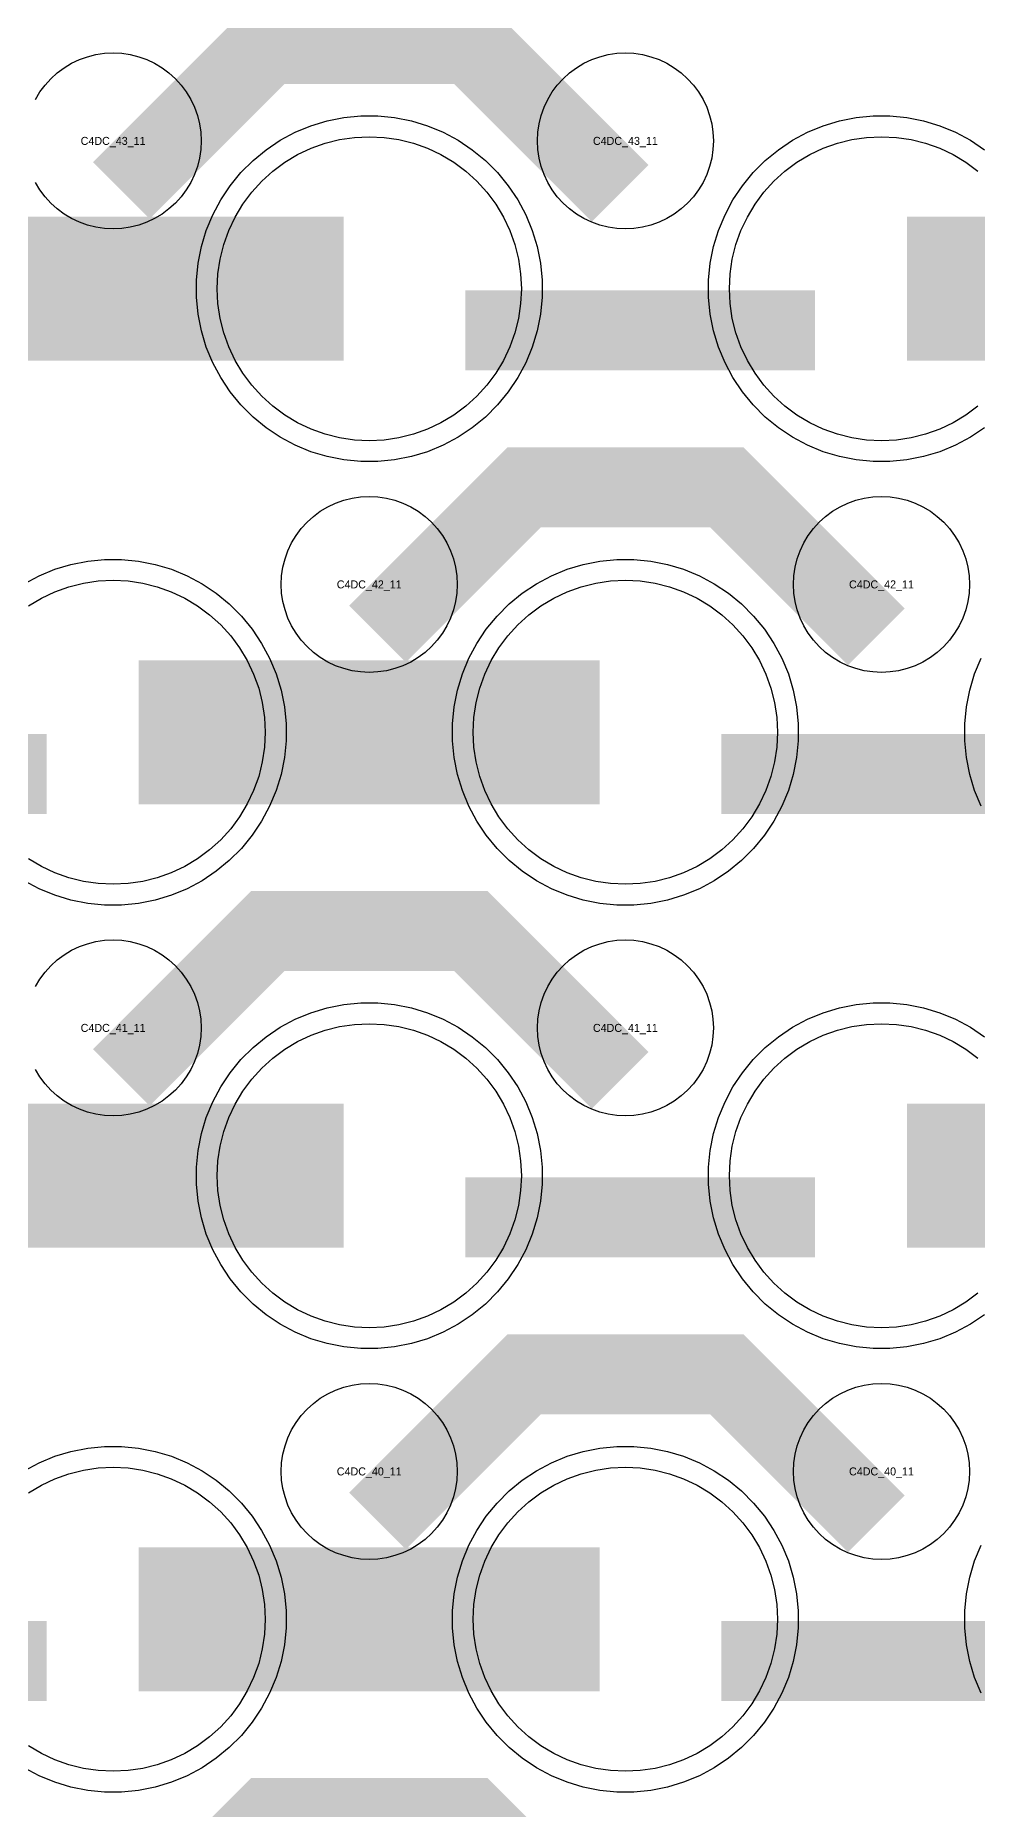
# Model space of a CAD drawing. Extents: x -11880 to 11880, y -14992 to 14992.
# Drawn here: x -8504 to -8210, y -9356 to -8802 of the extents above; entities that cross this region are included whole.
import ezdxf
from ezdxf.enums import TextEntityAlignment as Align

# ---------------------------------------------------------------- set-up
doc = ezdxf.new("R2010")
doc.units = 0
doc.header["$MEASUREMENT"] = 0
for name, color, linetype in [('GDS_775_DT_237', 138, 'CONTINUOUS'), ('RDL1_FS', 34, 'CONTINUOUS'), ('RDL_BS', 160, 'CONTINUOUS')]:
    doc.layers.add(name, color=color, linetype=linetype)

msp = doc.modelspace()

# ---------------------------------------------------------------- linework, layer by layer
at = {"layer": 'RDL1_FS', "color": 240, "true_color": 0xed1f24}
for points in [[(-8400, -8928.819), (-8404.657, -8928.59), (-8409.268, -8927.906), (-8413.791, -8926.774), (-8418.181, -8925.202), (-8422.395, -8923.21), (-8426.395, -8920.812), (-8430.14, -8918.034), (-8433.594, -8914.904), (-8436.724, -8911.45), (-8439.502, -8907.705), (-8441.9, -8903.705), (-8443.892, -8899.491), (-8445.464, -8895.101), (-8446.596, -8890.578), (-8447.28, -8885.967), (-8447.509, -8881.31), (-8447.28, -8876.653), (-8446.596, -8872.042), (-8445.464, -8867.519), (-8443.892, -8863.129), (-8441.9, -8858.915), (-8439.502, -8854.915), (-8436.724, -8851.17), (-8433.594, -8847.716), (-8430.14, -8844.586), (-8426.395, -8841.808), (-8422.395, -8839.41), (-8418.181, -8837.418), (-8413.791, -8835.846), (-8409.268, -8834.714), (-8404.657, -8834.03), (-8400, -8833.801), (-8395.343, -8834.03), (-8390.732, -8834.714), (-8386.209, -8835.846), (-8381.819, -8837.418), (-8377.605, -8839.41), (-8373.605, -8841.808), (-8369.86, -8844.586), (-8366.406, -8847.716), (-8363.276, -8851.17), (-8360.498, -8854.915), (-8358.1, -8858.915), (-8356.108, -8863.129), (-8354.536, -8867.519), (-8353.404, -8872.042), (-8352.72, -8876.653), (-8352.491, -8881.31), (-8352.72, -8885.967), (-8353.404, -8890.578), (-8354.536, -8895.101), (-8356.108, -8899.491), (-8358.1, -8903.705), (-8360.498, -8907.705), (-8363.276, -8911.45), (-8366.406, -8914.904), (-8369.86, -8918.034), (-8373.605, -8920.812), (-8377.605, -8923.21), (-8381.819, -8925.202), (-8386.209, -8926.774), (-8390.732, -8927.906), (-8395.343, -8928.59)], [(-8320, -9344.509), (-8324.657, -9344.28), (-8329.268, -9343.596), (-8333.791, -9342.464), (-8338.181, -9340.892), (-8342.395, -9338.9), (-8346.395, -9336.502), (-8350.14, -9333.724), (-8353.594, -9330.594), (-8356.724, -9327.14), (-8359.502, -9323.395), (-8361.9, -9319.395), (-8363.892, -9315.181), (-8365.464, -9310.791), (-8366.596, -9306.268), (-8367.28, -9301.657), (-8367.509, -9297), (-8367.28, -9292.343), (-8366.596, -9287.732), (-8365.464, -9283.209), (-8363.892, -9278.819), (-8361.9, -9274.605), (-8359.502, -9270.605), (-8356.724, -9266.86), (-8353.594, -9263.406), (-8350.14, -9260.276), (-8346.395, -9257.498), (-8342.395, -9255.1), (-8338.181, -9253.108), (-8333.791, -9251.536), (-8329.268, -9250.404), (-8324.657, -9249.72), (-8320, -9249.491), (-8315.343, -9249.72), (-8310.732, -9250.404), (-8306.209, -9251.536), (-8301.819, -9253.108), (-8297.605, -9255.1), (-8293.605, -9257.498), (-8289.86, -9260.276), (-8286.406, -9263.406), (-8283.276, -9266.86), (-8280.498, -9270.605), (-8278.1, -9274.605), (-8276.108, -9278.819), (-8274.536, -9283.209), (-8273.404, -9287.732), (-8272.72, -9292.343), (-8272.491, -9297), (-8272.72, -9301.657), (-8273.404, -9306.268), (-8274.536, -9310.791), (-8276.108, -9315.181), (-8278.1, -9319.395), (-8280.498, -9323.395), (-8283.276, -9327.14), (-8286.406, -9330.594), (-8289.86, -9333.724), (-8293.605, -9336.502), (-8297.605, -9338.9), (-8301.819, -9340.892), (-8306.209, -9342.464), (-8310.732, -9343.596), (-8315.343, -9344.28)]]:
    msp.add_lwpolyline(points, close=True, dxfattribs=at)
for points in [[(-8209.86, -8918.034), (-8213.605, -8920.812), (-8217.605, -8923.21), (-8221.819, -8925.202), (-8226.209, -8926.774), (-8230.732, -8927.906), (-8235.343, -8928.59), (-8240, -8928.819), (-8244.657, -8928.59), (-8249.268, -8927.906), (-8253.791, -8926.774), (-8258.181, -8925.202), (-8262.395, -8923.21), (-8266.395, -8920.812), (-8270.14, -8918.034), (-8273.594, -8914.904), (-8276.724, -8911.45), (-8279.502, -8907.705), (-8281.9, -8903.705), (-8283.892, -8899.491), (-8285.464, -8895.101), (-8286.596, -8890.578), (-8287.28, -8885.967), (-8287.509, -8881.31), (-8287.28, -8876.653), (-8286.596, -8872.042), (-8285.464, -8867.519), (-8283.892, -8863.129), (-8281.9, -8858.915), (-8279.502, -8854.915), (-8276.724, -8851.17), (-8273.594, -8847.716), (-8270.14, -8844.586), (-8266.395, -8841.808), (-8262.395, -8839.41), (-8258.181, -8837.418), (-8253.791, -8835.846), (-8249.268, -8834.714), (-8244.657, -8834.03), (-8240, -8833.801), (-8235.343, -8834.03), (-8230.732, -8834.714), (-8226.209, -8835.846), (-8221.819, -8837.418), (-8217.605, -8839.41), (-8213.605, -8841.808), (-8209.86, -8844.586)], [(-8506.395, -9257.498), (-8502.395, -9255.1), (-8498.181, -9253.108), (-8493.791, -9251.536), (-8489.268, -9250.404), (-8484.657, -9249.72), (-8480, -9249.491), (-8475.343, -9249.72), (-8470.732, -9250.404), (-8466.209, -9251.536), (-8461.819, -9253.108), (-8457.605, -9255.1), (-8453.605, -9257.498), (-8449.86, -9260.276), (-8446.406, -9263.406), (-8443.276, -9266.86), (-8440.498, -9270.605), (-8438.1, -9274.605), (-8436.108, -9278.819), (-8434.536, -9283.209), (-8433.404, -9287.732), (-8432.72, -9292.343), (-8432.491, -9297), (-8432.72, -9301.657), (-8433.404, -9306.268), (-8434.536, -9310.791), (-8436.108, -9315.181), (-8438.1, -9319.395), (-8440.498, -9323.395), (-8443.276, -9327.14), (-8446.406, -9330.594), (-8449.86, -9333.724), (-8453.605, -9336.502), (-8457.605, -9338.9), (-8461.819, -9340.892), (-8466.209, -9342.464), (-8470.732, -9343.596), (-8475.343, -9344.28), (-8480, -9344.509), (-8484.657, -9344.28), (-8489.268, -9343.596), (-8493.791, -9342.464), (-8498.181, -9340.892), (-8502.395, -9338.9), (-8506.395, -9336.502)]]:
    msp.add_lwpolyline(points, dxfattribs=at)
for points in [[(-8551.998, -8881.31, 45, 45, 0), (-8479.998, -8881.31, 45, 45, 0)], [(-8479.998, -8881.31, 45, 45, 0), (-8407.998, -8881.31, 45, 45, 0)], [(-8231.998, -8881.31, 45, 45, 0), (-8159.998, -8881.31, 45, 45, 0)], [(-8471.998, -9297, 45, 45, 0), (-8399.998, -9297, 45, 45, 0)], [(-8399.998, -9297, 45, 45, 0), (-8327.998, -9297, 45, 45, 0)]]:
    msp.add_lwpolyline(points, format="xyseb", dxfattribs=at)
at = {"layer": 'RDL1_FS'}
for points in [[(-8506.395, -8980.373), (-8502.395, -8977.975), (-8498.181, -8975.983), (-8493.791, -8974.411), (-8489.268, -8973.279), (-8484.657, -8972.595), (-8480, -8972.366), (-8475.343, -8972.595), (-8470.732, -8973.279), (-8466.209, -8974.411), (-8461.819, -8975.983), (-8457.605, -8977.975), (-8453.605, -8980.373), (-8449.86, -8983.151), (-8446.406, -8986.281), (-8443.276, -8989.735), (-8440.498, -8993.48), (-8438.1, -8997.48), (-8436.108, -9001.694), (-8434.536, -9006.084), (-8433.404, -9010.607), (-8432.72, -9015.218), (-8432.491, -9019.875), (-8432.72, -9024.532), (-8433.404, -9029.143), (-8434.536, -9033.666), (-8436.108, -9038.056), (-8438.1, -9042.27), (-8440.498, -9046.27), (-8443.276, -9050.015), (-8446.406, -9053.469), (-8449.86, -9056.599), (-8453.605, -9059.377), (-8457.605, -9061.775), (-8461.819, -9063.767), (-8466.209, -9065.339), (-8470.732, -9066.471), (-8475.343, -9067.155), (-8480, -9067.384), (-8484.657, -9067.155), (-8489.268, -9066.471), (-8493.791, -9065.339), (-8498.181, -9063.767), (-8502.395, -9061.775), (-8506.395, -9059.377)], [(-8209.86, -9195.159), (-8213.605, -9197.937), (-8217.605, -9200.335), (-8221.819, -9202.327), (-8226.209, -9203.899), (-8230.732, -9205.031), (-8235.343, -9205.715), (-8240, -9205.944), (-8244.657, -9205.715), (-8249.268, -9205.031), (-8253.791, -9203.899), (-8258.181, -9202.327), (-8262.395, -9200.335), (-8266.395, -9197.937), (-8270.14, -9195.159), (-8273.594, -9192.029), (-8276.724, -9188.575), (-8279.502, -9184.83), (-8281.9, -9180.83), (-8283.892, -9176.616), (-8285.464, -9172.226), (-8286.596, -9167.703), (-8287.28, -9163.092), (-8287.509, -9158.435), (-8287.28, -9153.778), (-8286.596, -9149.167), (-8285.464, -9144.644), (-8283.892, -9140.254), (-8281.9, -9136.04), (-8279.502, -9132.04), (-8276.724, -9128.295), (-8273.594, -9124.841), (-8270.14, -9121.711), (-8266.395, -9118.933), (-8262.395, -9116.535), (-8258.181, -9114.543), (-8253.791, -9112.971), (-8249.268, -9111.839), (-8244.657, -9111.155), (-8240, -9110.926), (-8235.343, -9111.155), (-8230.732, -9111.839), (-8226.209, -9112.971), (-8221.819, -9114.543), (-8217.605, -9116.535), (-8213.605, -9118.933), (-8209.86, -9121.711)]]:
    msp.add_lwpolyline(points, dxfattribs=at)
for points in [[(-8320, -9067.384), (-8324.657, -9067.155), (-8329.268, -9066.471), (-8333.791, -9065.339), (-8338.181, -9063.767), (-8342.395, -9061.775), (-8346.395, -9059.377), (-8350.14, -9056.599), (-8353.594, -9053.469), (-8356.724, -9050.015), (-8359.502, -9046.27), (-8361.9, -9042.27), (-8363.892, -9038.056), (-8365.464, -9033.666), (-8366.596, -9029.143), (-8367.28, -9024.532), (-8367.509, -9019.875), (-8367.28, -9015.218), (-8366.596, -9010.607), (-8365.464, -9006.084), (-8363.892, -9001.694), (-8361.9, -8997.48), (-8359.502, -8993.48), (-8356.724, -8989.735), (-8353.594, -8986.281), (-8350.14, -8983.151), (-8346.395, -8980.373), (-8342.395, -8977.975), (-8338.181, -8975.983), (-8333.791, -8974.411), (-8329.268, -8973.279), (-8324.657, -8972.595), (-8320, -8972.366), (-8315.343, -8972.595), (-8310.732, -8973.279), (-8306.209, -8974.411), (-8301.819, -8975.983), (-8297.605, -8977.975), (-8293.605, -8980.373), (-8289.86, -8983.151), (-8286.406, -8986.281), (-8283.276, -8989.735), (-8280.498, -8993.48), (-8278.1, -8997.48), (-8276.108, -9001.694), (-8274.536, -9006.084), (-8273.404, -9010.607), (-8272.72, -9015.218), (-8272.491, -9019.875), (-8272.72, -9024.532), (-8273.404, -9029.143), (-8274.536, -9033.666), (-8276.108, -9038.056), (-8278.1, -9042.27), (-8280.498, -9046.27), (-8283.276, -9050.015), (-8286.406, -9053.469), (-8289.86, -9056.599), (-8293.605, -9059.377), (-8297.605, -9061.775), (-8301.819, -9063.767), (-8306.209, -9065.339), (-8310.732, -9066.471), (-8315.343, -9067.155)], [(-8400, -9205.944), (-8404.657, -9205.715), (-8409.268, -9205.031), (-8413.791, -9203.899), (-8418.181, -9202.327), (-8422.395, -9200.335), (-8426.395, -9197.937), (-8430.14, -9195.159), (-8433.594, -9192.029), (-8436.724, -9188.575), (-8439.502, -9184.83), (-8441.9, -9180.83), (-8443.892, -9176.616), (-8445.464, -9172.226), (-8446.596, -9167.703), (-8447.28, -9163.092), (-8447.509, -9158.435), (-8447.28, -9153.778), (-8446.596, -9149.167), (-8445.464, -9144.644), (-8443.892, -9140.254), (-8441.9, -9136.04), (-8439.502, -9132.04), (-8436.724, -9128.295), (-8433.594, -9124.841), (-8430.14, -9121.711), (-8426.395, -9118.933), (-8422.395, -9116.535), (-8418.181, -9114.543), (-8413.791, -9112.971), (-8409.268, -9111.839), (-8404.657, -9111.155), (-8400, -9110.926), (-8395.343, -9111.155), (-8390.732, -9111.839), (-8386.209, -9112.971), (-8381.819, -9114.543), (-8377.605, -9116.535), (-8373.605, -9118.933), (-8369.86, -9121.711), (-8366.406, -9124.841), (-8363.276, -9128.295), (-8360.498, -9132.04), (-8358.1, -9136.04), (-8356.108, -9140.254), (-8354.536, -9144.644), (-8353.404, -9149.167), (-8352.72, -9153.778), (-8352.491, -9158.435), (-8352.72, -9163.092), (-8353.404, -9167.703), (-8354.536, -9172.226), (-8356.108, -9176.616), (-8358.1, -9180.83), (-8360.498, -9184.83), (-8363.276, -9188.575), (-8366.406, -9192.029), (-8369.86, -9195.159), (-8373.605, -9197.937), (-8377.605, -9200.335), (-8381.819, -9202.327), (-8386.209, -9203.899), (-8390.732, -9205.031), (-8395.343, -9205.715)]]:
    msp.add_lwpolyline(points, close=True, dxfattribs=at)
for points in [[(-8471.998, -9019.875, 45, 45, 0), (-8399.998, -9019.875, 45, 45, 0)], [(-8399.998, -9019.875, 45, 45, 0), (-8327.998, -9019.875, 45, 45, 0)], [(-8551.998, -9158.435, 45, 45, 0), (-8479.998, -9158.435, 45, 45, 0)], [(-8479.998, -9158.435, 45, 45, 0), (-8407.998, -9158.435, 45, 45, 0)], [(-8231.998, -9158.435, 45, 45, 0), (-8159.998, -9158.435, 45, 45, 0)]]:
    msp.add_lwpolyline(points, format="xyseb", dxfattribs=at)
at = {"layer": 'RDL_BS'}
for points in [[(-8477.438, -8850.624, 25, 25, 0), (-8431.623, -8804.809, 25, 25, 0), (-8398.07, -8804.809, 25, 25, 0)], [(-8321.599, -8851.523, 25, 25, 0), (-8368.313, -8804.809, 25, 25, 0), (-8398.071, -8804.809, 25, 25, 0)], [(-8397.438, -8989.189, 25, 25, 0), (-8351.623, -8943.374, 25, 25, 0), (-8318.07, -8943.374, 25, 25, 0)], [(-8241.599, -8990.088, 25, 25, 0), (-8288.313, -8943.374, 25, 25, 0), (-8318.071, -8943.374, 25, 25, 0)], [(-8609.984, -9032.888, 25, 25, 0), (-8500.719, -9032.888, 25, 25, 0)], [(-8289.984, -9032.888, 25, 25, 0), (-8180.719, -9032.888, 25, 25, 0)], [(-8477.438, -9127.749, 25, 25, 0), (-8431.623, -9081.934, 25, 25, 0), (-8398.07, -9081.934, 25, 25, 0)], [(-8321.599, -9128.648, 25, 25, 0), (-8368.313, -9081.934, 25, 25, 0), (-8398.071, -9081.934, 25, 25, 0)], [(-8369.984, -9171.448, 25, 25, 0), (-8260.719, -9171.448, 25, 25, 0)], [(-8397.438, -9266.314, 25, 25, 0), (-8351.623, -9220.499, 25, 25, 0), (-8318.07, -9220.499, 25, 25, 0)], [(-8241.599, -9267.213, 25, 25, 0), (-8288.313, -9220.499, 25, 25, 0), (-8318.071, -9220.499, 25, 25, 0)], [(-8477.438, -9404.879, 25, 25, 0), (-8431.623, -9359.064, 25, 25, 0), (-8398.07, -9359.064, 25, 25, 0)], [(-8321.599, -9405.778, 25, 25, 0), (-8368.313, -9359.064, 25, 25, 0), (-8398.071, -9359.064, 25, 25, 0)]]:
    msp.add_lwpolyline(points, format="xyseb", dxfattribs=at)
for points in [[(-8504.25, -8822.166), (-8502.857, -8819.842), (-8501.254, -8817.679), (-8499.442, -8815.68), (-8497.443, -8813.868), (-8495.28, -8812.265), (-8492.956, -8810.872), (-8490.519, -8809.72), (-8487.984, -8808.813), (-8485.365, -8808.156), (-8482.693, -8807.76), (-8480, -8807.628), (-8477.307, -8807.76), (-8474.635, -8808.156), (-8472.016, -8808.813), (-8469.481, -8809.72), (-8467.044, -8810.872), (-8464.72, -8812.265), (-8462.557, -8813.868), (-8460.558, -8815.68), (-8458.746, -8817.679), (-8457.143, -8819.842), (-8455.75, -8822.166), (-8454.598, -8824.603), (-8453.691, -8827.138), (-8453.034, -8829.757), (-8452.638, -8832.429), (-8452.506, -8835.122), (-8452.638, -8837.815), (-8453.034, -8840.487), (-8453.691, -8843.106), (-8454.598, -8845.641), (-8455.75, -8848.078), (-8457.143, -8850.402), (-8458.746, -8852.565), (-8460.558, -8854.564), (-8462.557, -8856.376), (-8464.72, -8857.979), (-8467.044, -8859.372), (-8469.481, -8860.524), (-8472.016, -8861.431), (-8474.635, -8862.088), (-8477.307, -8862.484), (-8480, -8862.616), (-8482.693, -8862.484), (-8485.365, -8862.088), (-8487.984, -8861.431), (-8490.519, -8860.524), (-8492.956, -8859.372), (-8495.28, -8857.979), (-8497.443, -8856.376), (-8499.442, -8854.564), (-8501.254, -8852.565), (-8502.857, -8850.402), (-8504.25, -8848.078)], [(-8507.777, -8973.492), (-8503.115, -8971), (-8498.205, -8968.969), (-8493.165, -8967.438), (-8487.938, -8966.392), (-8482.644, -8965.875), (-8477.356, -8965.875), (-8472.062, -8966.392), (-8466.835, -8967.438), (-8461.795, -8968.969), (-8456.885, -8971), (-8452.223, -8973.492), (-8447.809, -8976.439), (-8443.708, -8979.801), (-8439.926, -8983.583), (-8436.564, -8987.684), (-8433.617, -8992.098), (-8431.125, -8996.76), (-8429.094, -9001.67), (-8427.563, -9006.71), (-8426.517, -9011.937), (-8426, -9017.231), (-8426, -9022.519), (-8426.517, -9027.813), (-8427.563, -9033.04), (-8429.094, -9038.08), (-8431.125, -9042.99), (-8433.617, -9047.652), (-8436.564, -9052.066), (-8439.926, -9056.167), (-8443.708, -9059.949), (-8447.809, -9063.311), (-8452.223, -9066.258), (-8456.885, -9068.75), (-8461.795, -9070.781), (-8466.835, -9072.312), (-8472.062, -9073.358), (-8477.356, -9073.875), (-8482.644, -9073.875), (-8487.938, -9073.358), (-8493.165, -9072.312), (-8498.205, -9070.781), (-8503.115, -9068.75), (-8507.777, -9066.258)], [(-8208.875, -9042.99), (-8210.906, -9038.08), (-8212.437, -9033.04), (-8213.483, -9027.813), (-8214, -9022.519), (-8214, -9017.231), (-8213.483, -9011.937), (-8212.437, -9006.71), (-8210.906, -9001.67), (-8208.875, -8996.76)], [(-8504.25, -9099.291), (-8502.857, -9096.967), (-8501.254, -9094.804), (-8499.442, -9092.805), (-8497.443, -9090.993), (-8495.28, -9089.39), (-8492.956, -9087.997), (-8490.519, -9086.845), (-8487.984, -9085.938), (-8485.365, -9085.281), (-8482.693, -9084.885), (-8480, -9084.753), (-8477.307, -9084.885), (-8474.635, -9085.281), (-8472.016, -9085.938), (-8469.481, -9086.845), (-8467.044, -9087.997), (-8464.72, -9089.39), (-8462.557, -9090.993), (-8460.558, -9092.805), (-8458.746, -9094.804), (-8457.143, -9096.967), (-8455.75, -9099.291), (-8454.598, -9101.728), (-8453.691, -9104.263), (-8453.034, -9106.882), (-8452.638, -9109.554), (-8452.506, -9112.247), (-8452.638, -9114.94), (-8453.034, -9117.612), (-8453.691, -9120.231), (-8454.598, -9122.766), (-8455.75, -9125.203), (-8457.143, -9127.527), (-8458.746, -9129.69), (-8460.558, -9131.689), (-8462.557, -9133.501), (-8464.72, -9135.104), (-8467.044, -9136.497), (-8469.481, -9137.649), (-8472.016, -9138.556), (-8474.635, -9139.213), (-8477.307, -9139.609), (-8480, -9139.741), (-8482.693, -9139.609), (-8485.365, -9139.213), (-8487.984, -9138.556), (-8490.519, -9137.649), (-8492.956, -9136.497), (-8495.28, -9135.104), (-8497.443, -9133.501), (-8499.442, -9131.689), (-8501.254, -9129.69), (-8502.857, -9127.527), (-8504.25, -9125.203)], [(-8207.809, -9201.871), (-8212.223, -9204.818), (-8216.885, -9207.31), (-8221.795, -9209.341), (-8226.835, -9210.872), (-8232.062, -9211.918), (-8237.356, -9212.435), (-8242.644, -9212.435), (-8247.938, -9211.918), (-8253.165, -9210.872), (-8258.205, -9209.341), (-8263.115, -9207.31), (-8267.777, -9204.818), (-8272.191, -9201.871), (-8276.292, -9198.509), (-8280.074, -9194.727), (-8283.436, -9190.626), (-8286.383, -9186.212), (-8288.875, -9181.55), (-8290.906, -9176.64), (-8292.437, -9171.6), (-8293.483, -9166.373), (-8294, -9161.079), (-8294, -9155.791), (-8293.483, -9150.497), (-8292.437, -9145.27), (-8290.906, -9140.23), (-8288.875, -9135.32), (-8286.383, -9130.658), (-8283.436, -9126.244), (-8280.074, -9122.143), (-8276.292, -9118.361), (-8272.191, -9114.999), (-8267.777, -9112.052), (-8263.115, -9109.56), (-8258.205, -9107.529), (-8253.165, -9105.998), (-8247.938, -9104.952), (-8242.644, -9104.435), (-8237.356, -9104.435), (-8232.062, -9104.952), (-8226.835, -9105.998), (-8221.795, -9107.529), (-8216.885, -9109.56), (-8212.223, -9112.052), (-8207.809, -9114.999)]]:
    msp.add_lwpolyline(points, dxfattribs=at)
for points in [[(-8320, -8862.616), (-8322.693, -8862.484), (-8325.365, -8862.088), (-8327.984, -8861.431), (-8330.519, -8860.524), (-8332.956, -8859.372), (-8335.28, -8857.979), (-8337.443, -8856.376), (-8339.442, -8854.564), (-8341.254, -8852.565), (-8342.857, -8850.402), (-8344.25, -8848.078), (-8345.402, -8845.641), (-8346.309, -8843.106), (-8346.966, -8840.487), (-8347.362, -8837.815), (-8347.494, -8835.122), (-8347.362, -8832.429), (-8346.966, -8829.757), (-8346.309, -8827.138), (-8345.402, -8824.603), (-8344.25, -8822.166), (-8342.857, -8819.842), (-8341.254, -8817.679), (-8339.442, -8815.68), (-8337.443, -8813.868), (-8335.28, -8812.265), (-8332.956, -8810.872), (-8330.519, -8809.72), (-8327.984, -8808.813), (-8325.365, -8808.156), (-8322.693, -8807.76), (-8320, -8807.628), (-8317.307, -8807.76), (-8314.635, -8808.156), (-8312.016, -8808.813), (-8309.481, -8809.72), (-8307.044, -8810.872), (-8304.72, -8812.265), (-8302.557, -8813.868), (-8300.558, -8815.68), (-8298.746, -8817.679), (-8297.143, -8819.842), (-8295.75, -8822.166), (-8294.598, -8824.603), (-8293.691, -8827.138), (-8293.034, -8829.757), (-8292.638, -8832.429), (-8292.506, -8835.122), (-8292.638, -8837.815), (-8293.034, -8840.487), (-8293.691, -8843.106), (-8294.598, -8845.641), (-8295.75, -8848.078), (-8297.143, -8850.402), (-8298.746, -8852.565), (-8300.558, -8854.564), (-8302.557, -8856.376), (-8304.72, -8857.979), (-8307.044, -8859.372), (-8309.481, -8860.524), (-8312.016, -8861.431), (-8314.635, -8862.088), (-8317.307, -8862.484)], [(-8400, -9001.181), (-8402.693, -9001.049), (-8405.365, -9000.653), (-8407.984, -8999.996), (-8410.519, -8999.089), (-8412.956, -8997.937), (-8415.28, -8996.544), (-8417.443, -8994.941), (-8419.442, -8993.129), (-8421.254, -8991.13), (-8422.857, -8988.967), (-8424.25, -8986.643), (-8425.402, -8984.206), (-8426.309, -8981.671), (-8426.966, -8979.052), (-8427.362, -8976.38), (-8427.494, -8973.687), (-8427.362, -8970.994), (-8426.966, -8968.322), (-8426.309, -8965.703), (-8425.402, -8963.168), (-8424.25, -8960.731), (-8422.857, -8958.407), (-8421.254, -8956.244), (-8419.442, -8954.245), (-8417.443, -8952.433), (-8415.28, -8950.83), (-8412.956, -8949.437), (-8410.519, -8948.285), (-8407.984, -8947.378), (-8405.365, -8946.721), (-8402.693, -8946.325), (-8400, -8946.193), (-8397.307, -8946.325), (-8394.635, -8946.721), (-8392.016, -8947.378), (-8389.481, -8948.285), (-8387.044, -8949.437), (-8384.72, -8950.83), (-8382.557, -8952.433), (-8380.558, -8954.245), (-8378.746, -8956.244), (-8377.143, -8958.407), (-8375.75, -8960.731), (-8374.598, -8963.168), (-8373.691, -8965.703), (-8373.034, -8968.322), (-8372.638, -8970.994), (-8372.506, -8973.687), (-8372.638, -8976.38), (-8373.034, -8979.052), (-8373.691, -8981.671), (-8374.598, -8984.206), (-8375.75, -8986.643), (-8377.143, -8988.967), (-8378.746, -8991.13), (-8380.558, -8993.129), (-8382.557, -8994.941), (-8384.72, -8996.544), (-8387.044, -8997.937), (-8389.481, -8999.089), (-8392.016, -8999.996), (-8394.635, -9000.653), (-8397.307, -9001.049)], [(-8240, -9001.181), (-8242.693, -9001.049), (-8245.365, -9000.653), (-8247.984, -8999.996), (-8250.519, -8999.089), (-8252.956, -8997.937), (-8255.28, -8996.544), (-8257.443, -8994.941), (-8259.442, -8993.129), (-8261.254, -8991.13), (-8262.857, -8988.967), (-8264.25, -8986.643), (-8265.402, -8984.206), (-8266.309, -8981.671), (-8266.966, -8979.052), (-8267.362, -8976.38), (-8267.494, -8973.687), (-8267.362, -8970.994), (-8266.966, -8968.322), (-8266.309, -8965.703), (-8265.402, -8963.168), (-8264.25, -8960.731), (-8262.857, -8958.407), (-8261.254, -8956.244), (-8259.442, -8954.245), (-8257.443, -8952.433), (-8255.28, -8950.83), (-8252.956, -8949.437), (-8250.519, -8948.285), (-8247.984, -8947.378), (-8245.365, -8946.721), (-8242.693, -8946.325), (-8240, -8946.193), (-8237.307, -8946.325), (-8234.635, -8946.721), (-8232.016, -8947.378), (-8229.481, -8948.285), (-8227.044, -8949.437), (-8224.72, -8950.83), (-8222.557, -8952.433), (-8220.558, -8954.245), (-8218.746, -8956.244), (-8217.143, -8958.407), (-8215.75, -8960.731), (-8214.598, -8963.168), (-8213.691, -8965.703), (-8213.034, -8968.322), (-8212.638, -8970.994), (-8212.506, -8973.687), (-8212.638, -8976.38), (-8213.034, -8979.052), (-8213.691, -8981.671), (-8214.598, -8984.206), (-8215.75, -8986.643), (-8217.143, -8988.967), (-8218.746, -8991.13), (-8220.558, -8993.129), (-8222.557, -8994.941), (-8224.72, -8996.544), (-8227.044, -8997.937), (-8229.481, -8999.089), (-8232.016, -8999.996), (-8234.635, -9000.653), (-8237.307, -9001.049)], [(-8322.644, -9073.875), (-8327.938, -9073.358), (-8333.165, -9072.312), (-8338.205, -9070.781), (-8343.115, -9068.75), (-8347.777, -9066.258), (-8352.191, -9063.311), (-8356.292, -9059.949), (-8360.074, -9056.167), (-8363.436, -9052.066), (-8366.383, -9047.652), (-8368.875, -9042.99), (-8370.906, -9038.08), (-8372.437, -9033.04), (-8373.483, -9027.813), (-8374, -9022.519), (-8374, -9017.231), (-8373.483, -9011.937), (-8372.437, -9006.71), (-8370.906, -9001.67), (-8368.875, -8996.76), (-8366.383, -8992.098), (-8363.436, -8987.684), (-8360.074, -8983.583), (-8356.292, -8979.801), (-8352.191, -8976.439), (-8347.777, -8973.492), (-8343.115, -8971), (-8338.205, -8968.969), (-8333.165, -8967.438), (-8327.938, -8966.392), (-8322.644, -8965.875), (-8317.356, -8965.875), (-8312.062, -8966.392), (-8306.835, -8967.438), (-8301.795, -8968.969), (-8296.885, -8971), (-8292.223, -8973.492), (-8287.809, -8976.439), (-8283.708, -8979.801), (-8279.926, -8983.583), (-8276.564, -8987.684), (-8273.617, -8992.098), (-8271.125, -8996.76), (-8269.094, -9001.67), (-8267.563, -9006.71), (-8266.517, -9011.937), (-8266, -9017.231), (-8266, -9022.519), (-8266.517, -9027.813), (-8267.563, -9033.04), (-8269.094, -9038.08), (-8271.125, -9042.99), (-8273.617, -9047.652), (-8276.564, -9052.066), (-8279.926, -9056.167), (-8283.708, -9059.949), (-8287.809, -9063.311), (-8292.223, -9066.258), (-8296.885, -9068.75), (-8301.795, -9070.781), (-8306.835, -9072.312), (-8312.062, -9073.358), (-8317.356, -9073.875)], [(-8320, -9139.741), (-8322.693, -9139.609), (-8325.365, -9139.213), (-8327.984, -9138.556), (-8330.519, -9137.649), (-8332.956, -9136.497), (-8335.28, -9135.104), (-8337.443, -9133.501), (-8339.442, -9131.689), (-8341.254, -9129.69), (-8342.857, -9127.527), (-8344.25, -9125.203), (-8345.402, -9122.766), (-8346.309, -9120.231), (-8346.966, -9117.612), (-8347.362, -9114.94), (-8347.494, -9112.247), (-8347.362, -9109.554), (-8346.966, -9106.882), (-8346.309, -9104.263), (-8345.402, -9101.728), (-8344.25, -9099.291), (-8342.857, -9096.967), (-8341.254, -9094.804), (-8339.442, -9092.805), (-8337.443, -9090.993), (-8335.28, -9089.39), (-8332.956, -9087.997), (-8330.519, -9086.845), (-8327.984, -9085.938), (-8325.365, -9085.281), (-8322.693, -9084.885), (-8320, -9084.753), (-8317.307, -9084.885), (-8314.635, -9085.281), (-8312.016, -9085.938), (-8309.481, -9086.845), (-8307.044, -9087.997), (-8304.72, -9089.39), (-8302.557, -9090.993), (-8300.558, -9092.805), (-8298.746, -9094.804), (-8297.143, -9096.967), (-8295.75, -9099.291), (-8294.598, -9101.728), (-8293.691, -9104.263), (-8293.034, -9106.882), (-8292.638, -9109.554), (-8292.506, -9112.247), (-8292.638, -9114.94), (-8293.034, -9117.612), (-8293.691, -9120.231), (-8294.598, -9122.766), (-8295.75, -9125.203), (-8297.143, -9127.527), (-8298.746, -9129.69), (-8300.558, -9131.689), (-8302.557, -9133.501), (-8304.72, -9135.104), (-8307.044, -9136.497), (-8309.481, -9137.649), (-8312.016, -9138.556), (-8314.635, -9139.213), (-8317.307, -9139.609)], [(-8402.644, -9212.435), (-8407.938, -9211.918), (-8413.165, -9210.872), (-8418.205, -9209.341), (-8423.115, -9207.31), (-8427.777, -9204.818), (-8432.191, -9201.871), (-8436.292, -9198.509), (-8440.074, -9194.727), (-8443.436, -9190.626), (-8446.383, -9186.212), (-8448.875, -9181.55), (-8450.906, -9176.64), (-8452.437, -9171.6), (-8453.483, -9166.373), (-8454, -9161.079), (-8454, -9155.791), (-8453.483, -9150.497), (-8452.437, -9145.27), (-8450.906, -9140.23), (-8448.875, -9135.32), (-8446.383, -9130.658), (-8443.436, -9126.244), (-8440.074, -9122.143), (-8436.292, -9118.361), (-8432.191, -9114.999), (-8427.777, -9112.052), (-8423.115, -9109.56), (-8418.205, -9107.529), (-8413.165, -9105.998), (-8407.938, -9104.952), (-8402.644, -9104.435), (-8397.356, -9104.435), (-8392.062, -9104.952), (-8386.835, -9105.998), (-8381.795, -9107.529), (-8376.885, -9109.56), (-8372.223, -9112.052), (-8367.809, -9114.999), (-8363.708, -9118.361), (-8359.926, -9122.143), (-8356.564, -9126.244), (-8353.617, -9130.658), (-8351.125, -9135.32), (-8349.094, -9140.23), (-8347.563, -9145.27), (-8346.517, -9150.497), (-8346, -9155.791), (-8346, -9161.079), (-8346.517, -9166.373), (-8347.563, -9171.6), (-8349.094, -9176.64), (-8351.125, -9181.55), (-8353.617, -9186.212), (-8356.564, -9190.626), (-8359.926, -9194.727), (-8363.708, -9198.509), (-8367.809, -9201.871), (-8372.223, -9204.818), (-8376.885, -9207.31), (-8381.795, -9209.341), (-8386.835, -9210.872), (-8392.062, -9211.918), (-8397.356, -9212.435)], [(-8400, -9278.306), (-8402.693, -9278.174), (-8405.365, -9277.778), (-8407.984, -9277.121), (-8410.519, -9276.214), (-8412.956, -9275.062), (-8415.28, -9273.669), (-8417.443, -9272.066), (-8419.442, -9270.254), (-8421.254, -9268.255), (-8422.857, -9266.092), (-8424.25, -9263.768), (-8425.402, -9261.331), (-8426.309, -9258.796), (-8426.966, -9256.177), (-8427.362, -9253.505), (-8427.494, -9250.812), (-8427.362, -9248.119), (-8426.966, -9245.447), (-8426.309, -9242.828), (-8425.402, -9240.293), (-8424.25, -9237.856), (-8422.857, -9235.532), (-8421.254, -9233.369), (-8419.442, -9231.37), (-8417.443, -9229.558), (-8415.28, -9227.955), (-8412.956, -9226.562), (-8410.519, -9225.41), (-8407.984, -9224.503), (-8405.365, -9223.846), (-8402.693, -9223.45), (-8400, -9223.318), (-8397.307, -9223.45), (-8394.635, -9223.846), (-8392.016, -9224.503), (-8389.481, -9225.41), (-8387.044, -9226.562), (-8384.72, -9227.955), (-8382.557, -9229.558), (-8380.558, -9231.37), (-8378.746, -9233.369), (-8377.143, -9235.532), (-8375.75, -9237.856), (-8374.598, -9240.293), (-8373.691, -9242.828), (-8373.034, -9245.447), (-8372.638, -9248.119), (-8372.506, -9250.812), (-8372.638, -9253.505), (-8373.034, -9256.177), (-8373.691, -9258.796), (-8374.598, -9261.331), (-8375.75, -9263.768), (-8377.143, -9266.092), (-8378.746, -9268.255), (-8380.558, -9270.254), (-8382.557, -9272.066), (-8384.72, -9273.669), (-8387.044, -9275.062), (-8389.481, -9276.214), (-8392.016, -9277.121), (-8394.635, -9277.778), (-8397.307, -9278.174)], [(-8240, -9278.306), (-8242.693, -9278.174), (-8245.365, -9277.778), (-8247.984, -9277.121), (-8250.519, -9276.214), (-8252.956, -9275.062), (-8255.28, -9273.669), (-8257.443, -9272.066), (-8259.442, -9270.254), (-8261.254, -9268.255), (-8262.857, -9266.092), (-8264.25, -9263.768), (-8265.402, -9261.331), (-8266.309, -9258.796), (-8266.966, -9256.177), (-8267.362, -9253.505), (-8267.494, -9250.812), (-8267.362, -9248.119), (-8266.966, -9245.447), (-8266.309, -9242.828), (-8265.402, -9240.293), (-8264.25, -9237.856), (-8262.857, -9235.532), (-8261.254, -9233.369), (-8259.442, -9231.37), (-8257.443, -9229.558), (-8255.28, -9227.955), (-8252.956, -9226.562), (-8250.519, -9225.41), (-8247.984, -9224.503), (-8245.365, -9223.846), (-8242.693, -9223.45), (-8240, -9223.318), (-8237.307, -9223.45), (-8234.635, -9223.846), (-8232.016, -9224.503), (-8229.481, -9225.41), (-8227.044, -9226.562), (-8224.72, -9227.955), (-8222.557, -9229.558), (-8220.558, -9231.37), (-8218.746, -9233.369), (-8217.143, -9235.532), (-8215.75, -9237.856), (-8214.598, -9240.293), (-8213.691, -9242.828), (-8213.034, -9245.447), (-8212.638, -9248.119), (-8212.506, -9250.812), (-8212.638, -9253.505), (-8213.034, -9256.177), (-8213.691, -9258.796), (-8214.598, -9261.331), (-8215.75, -9263.768), (-8217.143, -9266.092), (-8218.746, -9268.255), (-8220.558, -9270.254), (-8222.557, -9272.066), (-8224.72, -9273.669), (-8227.044, -9275.062), (-8229.481, -9276.214), (-8232.016, -9277.121), (-8234.635, -9277.778), (-8237.307, -9278.174)]]:
    msp.add_lwpolyline(points, close=True, dxfattribs=at)
at = {"layer": 'RDL_BS', "color": 240, "true_color": 0xed1f24}
for points in [[(-8402.644, -8935.31), (-8407.938, -8934.793), (-8413.165, -8933.747), (-8418.205, -8932.216), (-8423.115, -8930.185), (-8427.777, -8927.693), (-8432.191, -8924.746), (-8436.292, -8921.384), (-8440.074, -8917.602), (-8443.436, -8913.501), (-8446.383, -8909.087), (-8448.875, -8904.425), (-8450.906, -8899.515), (-8452.437, -8894.475), (-8453.483, -8889.248), (-8454, -8883.954), (-8454, -8878.666), (-8453.483, -8873.372), (-8452.437, -8868.145), (-8450.906, -8863.105), (-8448.875, -8858.195), (-8446.383, -8853.533), (-8443.436, -8849.119), (-8440.074, -8845.018), (-8436.292, -8841.236), (-8432.191, -8837.874), (-8427.777, -8834.927), (-8423.115, -8832.435), (-8418.205, -8830.404), (-8413.165, -8828.873), (-8407.938, -8827.827), (-8402.644, -8827.31), (-8397.356, -8827.31), (-8392.062, -8827.827), (-8386.835, -8828.873), (-8381.795, -8830.404), (-8376.885, -8832.435), (-8372.223, -8834.927), (-8367.809, -8837.874), (-8363.708, -8841.236), (-8359.926, -8845.018), (-8356.564, -8849.119), (-8353.617, -8853.533), (-8351.125, -8858.195), (-8349.094, -8863.105), (-8347.563, -8868.145), (-8346.517, -8873.372), (-8346, -8878.666), (-8346, -8883.954), (-8346.517, -8889.248), (-8347.563, -8894.475), (-8349.094, -8899.515), (-8351.125, -8904.425), (-8353.617, -8909.087), (-8356.564, -8913.501), (-8359.926, -8917.602), (-8363.708, -8921.384), (-8367.809, -8924.746), (-8372.223, -8927.693), (-8376.885, -8930.185), (-8381.795, -8932.216), (-8386.835, -8933.747), (-8392.062, -8934.793), (-8397.356, -8935.31)], [(-8322.644, -9351), (-8327.938, -9350.483), (-8333.165, -9349.437), (-8338.205, -9347.906), (-8343.115, -9345.875), (-8347.777, -9343.383), (-8352.191, -9340.436), (-8356.292, -9337.074), (-8360.074, -9333.292), (-8363.436, -9329.191), (-8366.383, -9324.777), (-8368.875, -9320.115), (-8370.906, -9315.205), (-8372.437, -9310.165), (-8373.483, -9304.938), (-8374, -9299.644), (-8374, -9294.356), (-8373.483, -9289.062), (-8372.437, -9283.835), (-8370.906, -9278.795), (-8368.875, -9273.885), (-8366.383, -9269.223), (-8363.436, -9264.809), (-8360.074, -9260.708), (-8356.292, -9256.926), (-8352.191, -9253.564), (-8347.777, -9250.617), (-8343.115, -9248.125), (-8338.205, -9246.094), (-8333.165, -9244.563), (-8327.938, -9243.517), (-8322.644, -9243), (-8317.356, -9243), (-8312.062, -9243.517), (-8306.835, -9244.563), (-8301.795, -9246.094), (-8296.885, -9248.125), (-8292.223, -9250.617), (-8287.809, -9253.564), (-8283.708, -9256.926), (-8279.926, -9260.708), (-8276.564, -9264.809), (-8273.617, -9269.223), (-8271.125, -9273.885), (-8269.094, -9278.795), (-8267.563, -9283.835), (-8266.517, -9289.062), (-8266, -9294.356), (-8266, -9299.644), (-8266.517, -9304.938), (-8267.563, -9310.165), (-8269.094, -9315.205), (-8271.125, -9320.115), (-8273.617, -9324.777), (-8276.564, -9329.191), (-8279.926, -9333.292), (-8283.708, -9337.074), (-8287.809, -9340.436), (-8292.223, -9343.383), (-8296.885, -9345.875), (-8301.795, -9347.906), (-8306.835, -9349.437), (-8312.062, -9350.483), (-8317.356, -9351)]]:
    msp.add_lwpolyline(points, close=True, dxfattribs=at)
for points in [[(-8207.809, -8924.746), (-8212.223, -8927.693), (-8216.885, -8930.185), (-8221.795, -8932.216), (-8226.835, -8933.747), (-8232.062, -8934.793), (-8237.356, -8935.31), (-8242.644, -8935.31), (-8247.938, -8934.793), (-8253.165, -8933.747), (-8258.205, -8932.216), (-8263.115, -8930.185), (-8267.777, -8927.693), (-8272.191, -8924.746), (-8276.292, -8921.384), (-8280.074, -8917.602), (-8283.436, -8913.501), (-8286.383, -8909.087), (-8288.875, -8904.425), (-8290.906, -8899.515), (-8292.437, -8894.475), (-8293.483, -8889.248), (-8294, -8883.954), (-8294, -8878.666), (-8293.483, -8873.372), (-8292.437, -8868.145), (-8290.906, -8863.105), (-8288.875, -8858.195), (-8286.383, -8853.533), (-8283.436, -8849.119), (-8280.074, -8845.018), (-8276.292, -8841.236), (-8272.191, -8837.874), (-8267.777, -8834.927), (-8263.115, -8832.435), (-8258.205, -8830.404), (-8253.165, -8828.873), (-8247.938, -8827.827), (-8242.644, -8827.31), (-8237.356, -8827.31), (-8232.062, -8827.827), (-8226.835, -8828.873), (-8221.795, -8830.404), (-8216.885, -8832.435), (-8212.223, -8834.927), (-8207.809, -8837.874)], [(-8507.777, -9250.617), (-8503.115, -9248.125), (-8498.205, -9246.094), (-8493.165, -9244.563), (-8487.938, -9243.517), (-8482.644, -9243), (-8477.356, -9243), (-8472.062, -9243.517), (-8466.835, -9244.563), (-8461.795, -9246.094), (-8456.885, -9248.125), (-8452.223, -9250.617), (-8447.809, -9253.564), (-8443.708, -9256.926), (-8439.926, -9260.708), (-8436.564, -9264.809), (-8433.617, -9269.223), (-8431.125, -9273.885), (-8429.094, -9278.795), (-8427.563, -9283.835), (-8426.517, -9289.062), (-8426, -9294.356), (-8426, -9299.644), (-8426.517, -9304.938), (-8427.563, -9310.165), (-8429.094, -9315.205), (-8431.125, -9320.115), (-8433.617, -9324.777), (-8436.564, -9329.191), (-8439.926, -9333.292), (-8443.708, -9337.074), (-8447.809, -9340.436), (-8452.223, -9343.383), (-8456.885, -9345.875), (-8461.795, -9347.906), (-8466.835, -9349.437), (-8472.062, -9350.483), (-8477.356, -9351), (-8482.644, -9351), (-8487.938, -9350.483), (-8493.165, -9349.437), (-8498.205, -9347.906), (-8503.115, -9345.875), (-8507.777, -9343.383)], [(-8208.875, -9320.115), (-8210.906, -9315.205), (-8212.437, -9310.165), (-8213.483, -9304.938), (-8214, -9299.644), (-8214, -9294.356), (-8213.483, -9289.062), (-8212.437, -9283.835), (-8210.906, -9278.795), (-8208.875, -9273.885)]]:
    msp.add_lwpolyline(points, dxfattribs=at)
for points in [[(-8369.984, -8894.323, 25, 25, 0), (-8260.719, -8894.323, 25, 25, 0)], [(-8609.984, -9310.013, 25, 25, 0), (-8500.719, -9310.013, 25, 25, 0)], [(-8289.984, -9310.013, 25, 25, 0), (-8180.719, -9310.013, 25, 25, 0)]]:
    msp.add_lwpolyline(points, format="xyseb", dxfattribs=at)

# ---------------------------------------------------------------- texts
at = {"layer": 'GDS_775_DT_237'}
for s, p in [('C4DC_43_11', (-8480, -8835.122)), ('C4DC_43_11', (-8480, -8835.122)), ('C4DC_43_11', (-8320, -8835.122)), ('C4DC_43_11', (-8320, -8835.122)), ('C4DC_42_11', (-8400, -8973.687)), ('C4DC_42_11', (-8400, -8973.687)), ('C4DC_42_11', (-8240, -8973.687)), ('C4DC_42_11', (-8240, -8973.687)), ('C4DC_41_11', (-8480, -9112.247)), ('C4DC_41_11', (-8480, -9112.247)), ('C4DC_41_11', (-8320, -9112.247)), ('C4DC_41_11', (-8320, -9112.247)), ('C4DC_40_11', (-8400, -9250.812)), ('C4DC_40_11', (-8400, -9250.812)), ('C4DC_40_11', (-8240, -9250.812)), ('C4DC_40_11', (-8240, -9250.812))]:
    msp.add_text(s, height=2.5, dxfattribs=at).set_placement(p, align=Align.MIDDLE_CENTER)

doc.saveas('drawing.dxf')
